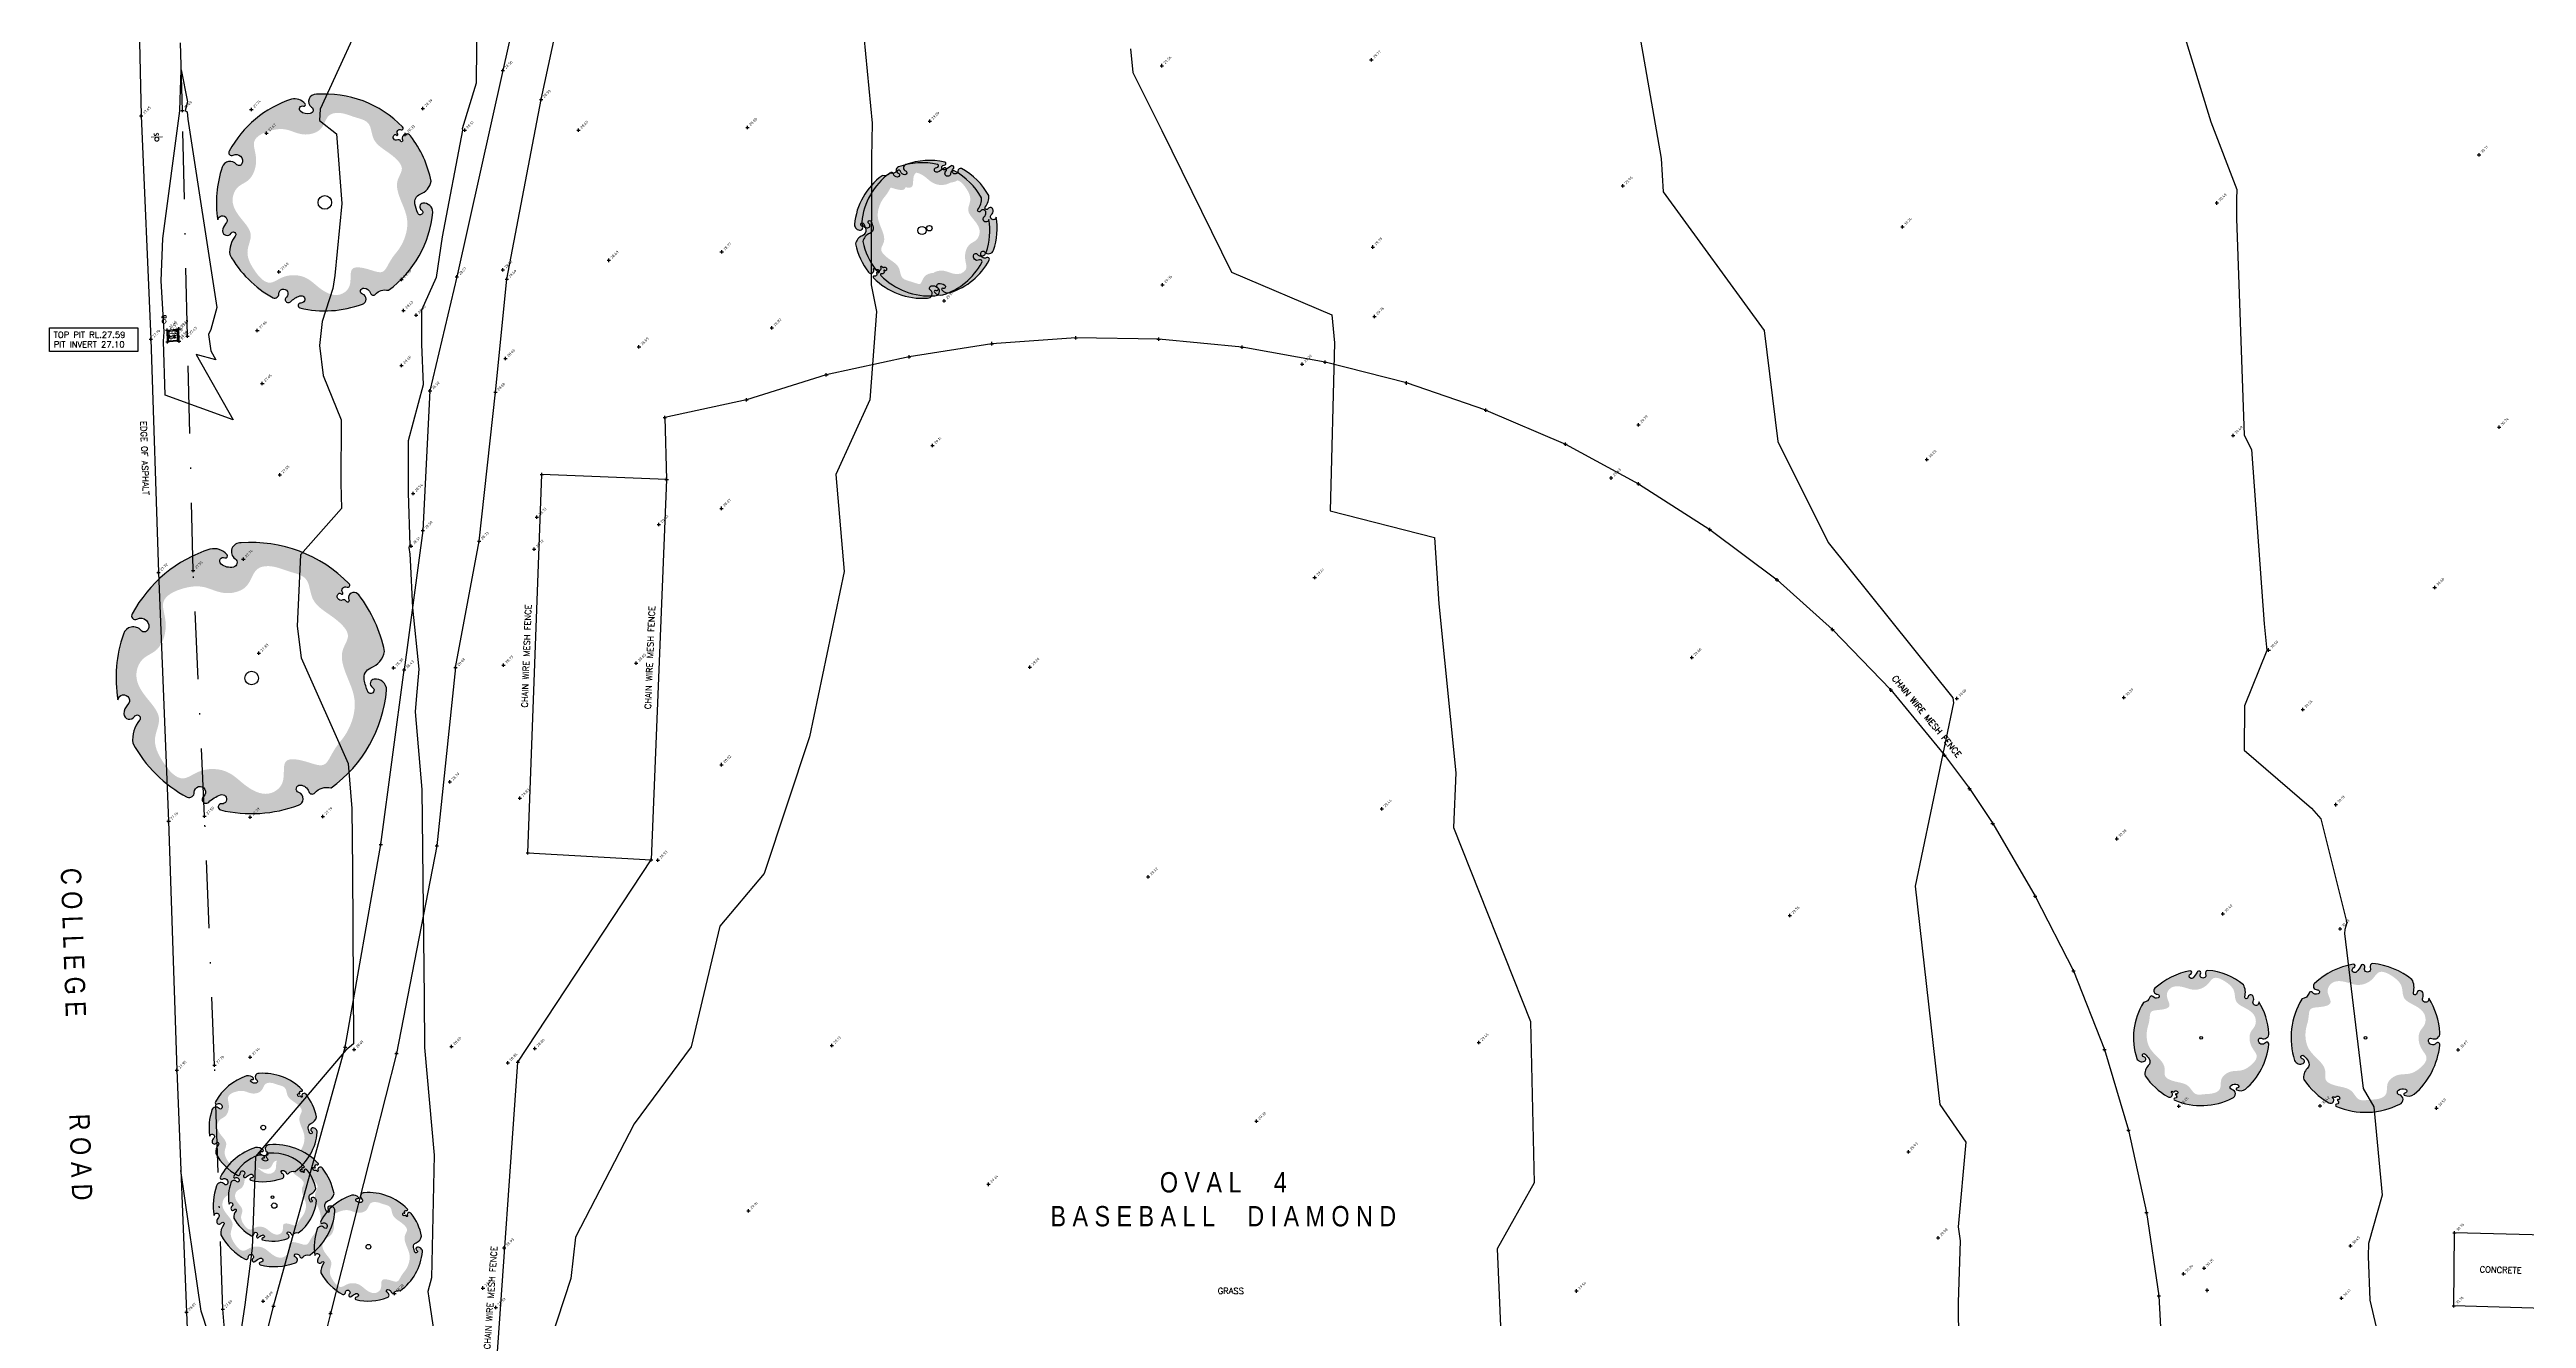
# Model space of a CAD drawing. Header units: metres. Extents: x 246075 to 247503, y 7418632 to 7419642.
# Drawn here: x 246443.6 to 246626.3, y 7418808.6 to 7418902.2 of the extents above; entities that cross this region are included whole.
import ezdxf
from ezdxf.enums import TextEntityAlignment as Align

# ---------------------------------------------------------------- set-up
doc = ezdxf.new("R2010")
doc.units = ezdxf.units.M
doc.linetypes.add('DASHDOT', pattern=[10, 5, -2.5, 0, -2.5])
for name, color, linetype in [('-TEXT', 7, 'Continuous'), ('103_TOE_OF_BATTER', 37, 'DASHDOT'), ('103_TOE_OF_BATTER-L', 37, 'DASHDOT'), ('103_TOE_OF_BATTER-S', 37, 'DASHDOT'), ('104_EXISTING_SURFACE-L', 35, 'Continuous'), ('104_EXISTING_SURFACE-S', 35, 'Continuous'), ('110_GROUND_BREAKLINE', 35, 'Continuous'), ('110_GROUND_BREAKLINE-L', 35, 'Continuous'), ('110_GROUND_BREAKLINE-S', 35, 'Continuous'), ('201_SINGLE_TREE-H', 63, 'Continuous'), ('201_SINGLE_TREE-S', 96, 'Continuous'), ('309_GRATED_PIT-L', 84, 'Continuous'), ('309_GRATED_PIT-S', 84, 'Continuous'), ('321_INVERT_OF_PIPE-L', 84, 'Continuous'), ('321_INVERT_OF_PIPE-S', 84, 'Continuous'), ('322_INVERT_PIT-L', 84, 'Continuous'), ('322_INVERT_PIT-S', 84, 'Continuous'), ('403_EDGE_OF_BITUMEN', 8, 'Continuous'), ('403_EDGE_OF_BITUMEN-L', 8, 'Continuous'), ('403_EDGE_OF_BITUMEN-S', 8, 'Continuous'), ('405_EDGE_FORMATION', 33, 'Continuous'), ('405_EDGE_FORMATION-L', 33, 'Continuous'), ('405_EDGE_FORMATION-S', 33, 'Continuous'), ('903_FENCE', 24, 'FENCELINE'), ('903_FENCE-S', 24, 'Continuous'), ('EX-BOLLARD_(SLS)', 89, 'Continuous'), ('EX-DRAINPIT_(SLS)', 84, 'Continuous'), ('EX-TRAFFIC_SIGN_(SLS)', 89, 'Continuous'), ('EX-UG STORMWATER (DBYD)', 15, 'DRAINAGE_LINE'), ('Surface_Contours_Major', 4, 'Continuous'), ('Surface_Contours_Minor', 253, 'Continuous')]:
    doc.layers.add(name, color=color, linetype=linetype)
for name, color, linetype, true_color in [('419_EDGE_OF_CONCRETE', 7, 'Continuous', 0xff4100), ('419_EDGE_OF_CONCRETE-L', 7, 'Continuous', 0xff4100), ('419_EDGE_OF_CONCRETE-S', 7, 'Continuous', 0xff4100), ('762_UNCLASSIFIED_PIT-L', 7, 'Continuous', 0xff64ac), ('762_UNCLASSIFIED_PIT-S', 7, 'Continuous', 0xff64ac)]:
    doc.layers.add(name, color=color, linetype=linetype, true_color=true_color)
doc.styles.add('BOLD', font='ARIALN.TTF')
doc.styles.add('ISO2.5', font='isocp.shx', dxfattribs={"height": 2.5})
doc.styles.get("Standard").update_dxf_attribs({"font": 'SIMPLEX.shx'})
doc.linetypes.add('DRAINAGE_LINE', pattern='A,3,-0.2,["D",Standard,S=0.18,R=0,X=-0.1,Y=-0.09],-0.1', length=3.3)
doc.linetypes.add('FENCELINE', pattern='A,0.5,-0.2,["/",Standard,S=0.1,R=0,X=0,Y=-0.05],-0.25', length=0.95)

# ---------------------------------------------------------------- blocks, each defined once
blk = doc.blocks.new('CROSS')
at = {"color": 0, "linetype": 'Continuous'}
for p, q in [((-0.5, 0), (0.5, 0)), ((0, -0.5), (0, 0.5))]:
    blk.add_line(p, q, dxfattribs=at)
blk = doc.blocks.new('201T')
at = {"layer": '201_SINGLE_TREE-S'}
blk.add_circle((0, 0), 0.5, dxfattribs=at)
blk = doc.blocks.new('201C')
at = {"layer": '201_SINGLE_TREE-H', "transparency": 33554534}
h = blk.add_hatch(color=256, dxfattribs=at)
h.paths.add_polyline_path([(-0.3717, -0.3344, 0.222926), (0.0196, -0.4996, 0.770799), (0.0439, -0.4417, -0.650302), (0.0511, -0.4116, -0.234737), (0.0964, -0.4247, -0.847312), (0.0816, -0.4475, 0.78443), (0.0732, -0.4583, 0.276934), (0.1352, -0.4813, 0.193599), (0.4309, -0.2536, 0.800435), (0.4144, -0.2337, -0.75216), (0.3757, -0.1925, -0.528914), (0.4006, -0.1909, 0.594112), (0.4663, -0.1804, 0.123805), (0.4962, 0.0616, -1.41759), (0.4607, 0.0811, 0.206906), (0.4758, 0.1133, 0.759729), (0.4374, 0.1252, -1.073307), (0.4187, 0.1392, 0.194379), (0.4474, 0.2231, 0.144612), (0.2544, 0.4304, 0.53339), (0.2277, 0.4128, -1.592592), (0.1939, 0.4293, 1.030038), (0.1758, 0.4513, -0.10361), (0.1314, 0.4262, -1.238487), (0.1282, 0.4593, 0.884725), (0.1336, 0.4818, 0.147549), (-0.1551, 0.4753, 0.71725), (-0.1579, 0.4291, -0.864032), (-0.1646, 0.4015, -0.310704), (-0.1946, 0.4266, 0.58143), (-0.2167, 0.4321, -0.281558), (-0.2766, 0.4162), (-0.2775, 0.4159, 0.217121), (-0.4959, 0.0634), (-0.4959, 0.0634, 0.440011), (-0.4522, 0.021, 0.723973), (-0.4442, 0.0516, -1.384648), (-0.4262, 0.0659, -0.051107), (-0.4149, 0.0223, -0.361502), (-0.441, -0.0208, 0.256822), (-0.4937, -0.0791, 0.116166), (-0.4065, -0.2911, 0.67803), (-0.3682, -0.2843, 0.170035), (-0.3696, -0.274, -1.054701), (-0.3596, -0.2696, 0.431903), (-0.3468, -0.2749, -0.910728), (-0.3329, -0.2993, -0.42046), (-0.3418, -0.2976, 1.007885), (-0.3479, -0.3018, -0.766634), (-0.3646, -0.3216, 0.938602), (-0.3717, -0.3344)])
edge = h.paths.add_edge_path(flags=16)
edge.add_spline(control_points=[(-0.3177, 0.2468), (-0.303, 0.2628), (-0.2856, 0.2893), (-0.256, 0.3411), (-0.1928, 0.3155), (-0.0921, 0.286), (-0.1162, 0.3941), (-0.0359, 0.4462), (0.0392, 0.3985), (0.1028, 0.3299), (0.1957, 0.3214), (0.2784, 0.3804), (0.3442, 0.2961), (0.3785, 0.2147), (0.3303, 0.1307), (0.3915, 0.0592), (0.4378, -0.0139), (0.4055, -0.0919), (0.3459, -0.1091), (0.3102, -0.1666), (0.3057, -0.2282), (0.3286, -0.3091), (0.2408, -0.3447), (0.1647, -0.3496), (0.103, -0.3142), (0.0463, -0.3153), (0.0047, -0.3356), (-0.0139, -0.3682), (-0.0327, -0.4069), (-0.0927, -0.4151), (-0.1463, -0.3868), (-0.23, -0.3665), (-0.2245, -0.2773), (-0.2864, -0.2294), (-0.3344, -0.1941), (-0.3737, -0.1409), (-0.3276, -0.0866), (-0.344, -0.0009), (-0.3866, 0.0828), (-0.3665, 0.1796), (-0.3359, 0.2271), (-0.3177, 0.2468)], knot_values=[0, 0, 0, 0, 0.064972, 0.101243, 0.15652, 0.245586, 0.324463, 0.387907, 0.486094, 0.554514, 0.671826, 0.728629, 0.823661, 0.919885, 0.989953, 1.075257, 1.171704, 1.23593, 1.293575, 1.346478, 1.426142, 1.479146, 1.570817, 1.644481, 1.712561, 1.774901, 1.807, 1.846291, 1.885582, 1.928182, 2.007036, 2.074591, 2.151638, 2.226455, 2.293426, 2.340744, 2.397548, 2.47317, 2.587294, 2.673595, 2.754259, 2.754259, 2.754259, 2.754259], degree=3, periodic=0)
at = {"layer": '201_SINGLE_TREE-S'}
blk.add_lwpolyline([(-0.3717, -0.3344, 0.222926), (0.0196, -0.4996, 0.770799), (0.0439, -0.4417, -0.650302), (0.0511, -0.4116, -0.234737), (0.0964, -0.4247, -0.847312), (0.0816, -0.4475, 0.78443), (0.0732, -0.4583, 0.276934), (0.1352, -0.4813, 0.193599), (0.4309, -0.2536, 0.800435), (0.4144, -0.2337, -0.75216), (0.3757, -0.1925, -0.528914), (0.4006, -0.1909, 0.594112), (0.4663, -0.1804, 0.123805), (0.4962, 0.0616, -1.41759), (0.4607, 0.0811, 0.206906), (0.4758, 0.1133, 0.759729), (0.4374, 0.1252, -1.073307), (0.4187, 0.1392, 0.194379), (0.4474, 0.2231, 0.144612), (0.2544, 0.4304, 0.53339), (0.2277, 0.4128, -1.592592), (0.1939, 0.4293, 1.030038), (0.1758, 0.4513, -0.10361), (0.1314, 0.4262, -1.238487), (0.1282, 0.4593, 0.884725), (0.1336, 0.4818, 0.147549), (-0.1551, 0.4753, 0.71725), (-0.1579, 0.4291, -0.864032), (-0.1646, 0.4015, -0.310704), (-0.1946, 0.4266, 0.58143), (-0.2167, 0.4321, -0.281558), (-0.2766, 0.4162), (-0.2775, 0.4159, 0.217121), (-0.4959, 0.0634), (-0.4959, 0.0634, 0.440011), (-0.4522, 0.021, 0.723973), (-0.4442, 0.0516, -1.384648), (-0.4262, 0.0659, -0.051107), (-0.4149, 0.0223, -0.361502), (-0.441, -0.0208, 0.256822), (-0.4937, -0.0791, 0.116166), (-0.4065, -0.2911, 0.67803), (-0.3682, -0.2843, 0.170035), (-0.3696, -0.274, -1.054701), (-0.3596, -0.2696, 0.431903), (-0.3468, -0.2749, -0.910728), (-0.3329, -0.2993, -0.42046), (-0.3418, -0.2976, 1.007885), (-0.3479, -0.3018, -0.766634), (-0.3646, -0.3216, 0.938602), (-0.3717, -0.3344)], format="xyb", dxfattribs=at)
blk = doc.blocks.new('SP')
at = {"color": 0, "linetype": 'Continuous', "lineweight": 13}
for p, q in [((0.15, 0.42), (0.15, -0.41)), ((0.28, 0.16), (0.26, 0.1)), ((0.26, 0.1), (0.3, 0.06)), ((0.33, 0.19), (0.28, 0.16)), ((0.3, 0.06), (0.4, 0)), ((0.42, 0.18), (0.33, 0.19)), ((0.4, 0), (0.41, 0)), ((0.44, -0.04), (0.4, 0)), ((0.4, 0), (0.41, 0)), ((0.26, -0.1), (0.37, -0.13)), ((0.37, -0.13), (0.42, -0.1)), ((0.37, -0.13), (0.37, -0.13)), ((0.42, -0.1), (0.44, -0.04))]:
    blk.add_line(p, q, dxfattribs=at)
blk.add_circle((0, 0), 0.15, dxfattribs=at)
blk = doc.blocks.new('BOLR')
at = {"color": 0, "linetype": 'Continuous', "lineweight": 13}
for p, q in [((0.34, 0.17), (0.25, 0.17)), ((0.25, 0.17), (0.25, -0.16)), ((0.34, 0.02), (0.25, 0.02)), ((0.25, 0.02), (0.26, 0.02)), ((0.39, 0.15), (0.34, 0.17)), ((0.34, 0.02), (0.39, 0.04)), ((0.38, 0.01), (0.34, 0.02)), ((0.42, -0.03), (0.38, 0.01)), ((0.41, 0.1), (0.39, 0.15)), ((0.39, 0.04), (0.41, 0.1)), ((0.25, -0.16), (0.34, -0.16)), ((0.25, -0.16), (0.26, -0.16)), ((0.34, -0.16), (0.38, -0.15)), ((0.38, -0.15), (0.42, -0.11)), ((0.43, -0.07), (0.42, -0.03)), ((0.42, -0.11), (0.43, -0.07))]:
    blk.add_line(p, q, dxfattribs=at)
blk.add_circle((0, 0), 0.15, dxfattribs=at)
blk = doc.blocks.new('GPC')
at = {"color": 0, "linetype": 'Continuous', "lineweight": 13}
for p, q in [((-0.5, -0.5), (-0.5, 0.5)), ((-0.5, 0.5), (0.5, 0.5)), ((-0.25, -0.5), (-0.25, 0.5)), ((0, 0.5), (0, 0)), ((0, 0), (0, -0.5)), ((0.25, -0.5), (0.25, 0.5)), ((0.5, 0.5), (0.5, -0.5)), ((0.5, -0.5), (-0.5, -0.5))]:
    blk.add_line(p, q, dxfattribs=at)
blk = doc.blocks.new('G')
at = {"layer": '-TEXT'}
blk.add_text('GRASS', height=0.45, dxfattribs=at).set_placement((0.02, -0.24), align=Align.CENTER)
blk = doc.blocks.new('C')
at = {"layer": '-TEXT'}
blk.add_text('CONCRETE', height=0.45, dxfattribs=at).set_placement((0, -0.23), align=Align.CENTER)

msp = doc.modelspace()

# ---------------------------------------------------------------- linework, layer by layer
at = {"layer": '103_TOE_OF_BATTER'}
msp.add_lwpolyline([(246457.54, 7418795.13), (246456.35, 7418809.31), (246455.75, 7418827.33), (246455.01, 7418845.7), (246454.17, 7418863.82), (246453.75, 7418881.11), (246453.38, 7418897.75), (246452.86, 7418914.35), (246452.39, 7418933.14), (246452.07, 7418942.91), (246451.41, 7418949.4), (246451.03, 7418953.1), (246450.68, 7418953.9), (246446.47, 7418963.66)], dxfattribs=at)
at = {"layer": '110_GROUND_BREAKLINE'}
for p, q in [((246452.24, 7418881.55), (246453.12, 7418881.64)), ((246452.27, 7418880.69), (246452.24, 7418881.55)), ((246453.13, 7418880.73), (246452.27, 7418880.69)), ((246453.13, 7418880.73), (246453.12, 7418881.64))]:
    msp.add_line(p, q, dxfattribs=at)
at = {"layer": '403_EDGE_OF_BITUMEN'}
for p, q in [((246449.93, 7418914.32), (246450.34, 7418897.35)), ((246450.34, 7418897.35), (246451.04, 7418880.89)), ((246451.04, 7418880.89), (246451.61, 7418863.66)), ((246451.61, 7418863.66), (246452.36, 7418845.31)), ((246452.36, 7418845.31), (246452.96, 7418826.95)), ((246452.96, 7418826.95), (246453.67, 7418809.09)), ((246453.67, 7418809.09), (246454.28, 7418794.36))]:
    msp.add_line(p, q, dxfattribs=at)
at = {"layer": '405_EDGE_FORMATION'}
for p, q in [((246480.32, 7418915.55), (246477.02, 7418900.71)), ((246479.85, 7418898.57), (246483.38, 7418915.04)), ((246477.02, 7418900.71), (246473.62, 7418885.49)), ((246477.31, 7418885.3), (246479.85, 7418898.57)), ((246473.62, 7418885.49), (246471.64, 7418877.07)), ((246476.47, 7418876.96), (246477.31, 7418885.3)), ((246471.64, 7418877.07), (246471.12, 7418866.76)), ((246475.27, 7418865.98), (246476.47, 7418876.96)), ((246471.12, 7418866.76), (246469.74, 7418856.48)), ((246473.52, 7418856.65), (246475.27, 7418865.98)), ((246468.02, 7418843.6), (246469.74, 7418856.48)), ((246473.52, 7418856.65), (246472.14, 7418843.5)), ((246465.38, 7418828.65), (246468.02, 7418843.6)), ((246472.14, 7418843.5), (246469.17, 7418828.19)), ((246460.1, 7418809.55), (246465.38, 7418828.65)), ((246469.17, 7418828.19), (246464.29, 7418809.01)), ((246456.08, 7418793.53), (246460.1, 7418809.55)), ((246464.29, 7418809.01), (246460.32, 7418793.01))]:
    msp.add_line(p, q, dxfattribs=at)
at = {"layer": '419_EDGE_OF_CONCRETE'}
for p, q in [((246620.96, 7418809.57), (246621.01, 7418814.96)), ((246627.7, 7418814.77), (246621.01, 7418814.96)), ((246627.65, 7418809.37), (246620.96, 7418809.57))]:
    msp.add_line(p, q, dxfattribs=at)
at = {"layer": '903_FENCE'}
for p, q in [((246513.09, 7418880.55), (246507, 7418879.58)), ((246519.28, 7418880.98), (246513.09, 7418880.55)), ((246513.09, 7418880.55), (246513.09, 7418880.55)), ((246525.4, 7418880.89), (246519.28, 7418880.98)), ((246531.57, 7418880.29), (246525.4, 7418880.89)), ((246537.68, 7418879.18), (246531.57, 7418880.29)), ((246507, 7418879.58), (246500.88, 7418878.25)), ((246543.69, 7418877.65), (246537.68, 7418879.18)), ((246500.88, 7418878.25), (246494.98, 7418876.41)), ((246549.53, 7418875.65), (246543.69, 7418877.65)), ((246494.98, 7418876.41), (246488.96, 7418875.11)), ((246488.96, 7418875.11), (246489.1, 7418870.54)), ((246549.53, 7418875.65), (246555.41, 7418873.13)), ((246555.41, 7418873.13), (246560.81, 7418870.2)), ((246478.86, 7418842.98), (246479.89, 7418870.89)), ((246489.1, 7418870.54), (246479.89, 7418870.89)), ((246489.1, 7418870.54), (246487.96, 7418842.47)), ((246560.81, 7418870.2), (246566.06, 7418866.84)), ((246566.06, 7418866.84), (246571.02, 7418863.13)), ((246571.02, 7418863.13), (246575.11, 7418859.46)), ((246575.11, 7418859.46), (246579.42, 7418855)), ((246579.42, 7418855), (246583.37, 7418850.2)), ((246583.37, 7418850.2), (246585.21, 7418847.72)), ((246585.21, 7418847.72), (246586.93, 7418845.16)), ((246586.93, 7418845.16), (246590.07, 7418839.79)), ((246478.12, 7418827.53), (246487.96, 7418842.47)), ((246478.86, 7418842.98), (246487.96, 7418842.47)), ((246590.07, 7418839.79), (246592.9, 7418834.28)), ((246592.9, 7418834.28), (246595.17, 7418828.48)), ((246475.77, 7418793.98), (246478.12, 7418827.53)), ((246595.17, 7418828.48), (246596.95, 7418822.52)), ((246596.95, 7418822.52), (246598.27, 7418816.45)), ((246598.27, 7418816.45), (246599.18, 7418810.31)), ((246599.18, 7418810.31), (246599.51, 7418804.1))]:
    msp.add_line(p, q, dxfattribs=at)
at = {"layer": 'EX-UG STORMWATER (DBYD)', "linetype": 'Continuous', "flags": 128}
msp.add_lwpolyline([(246443.57, 7418879.97), (246443.57, 7418881.71), (246450.09, 7418881.71), (246450.09, 7418879.97)], close=True, dxfattribs=at)
at = {"layer": 'Surface_Contours_Major'}
for points, elevation in [([(246559.86, 7418909.17), (246562.48, 7418894.2), (246562.62, 7418891.76), (246570.07, 7418881.52), (246571.07, 7418873.33), (246574.79, 7418865.87), (246583.99, 7418854.42), (246584.04, 7418854.05), (246581.21, 7418840.53), (246583.03, 7418824.41), (246584.95, 7418821.63), (246584.39, 7418815.4), (246584.52, 7418814.35), (246584.39, 7418809.8), (246584.48, 7418797.95)], 30), ([(246467.4, 7418906.29), (246463.54, 7418897.86), (246463.48, 7418897.01), (246464.74, 7418896.04), (246465.13, 7418890.88), (246464.61, 7418885.59), (246464.46, 7418884.62), (246463.69, 7418882.18), (246463.5, 7418880.41), (246463.76, 7418878.19), (246465.08, 7418874.93), (246465.07, 7418870.25), (246465.12, 7418868.4), (246462.08, 7418864.98), (246461.84, 7418859.71), (246462.13, 7418857.38), (246465.6, 7418849.57), (246465.88, 7418846.25), (246465.93, 7418841.75), (246465.99, 7418828.89), (246465.43, 7418828.42), (246458.77, 7418820.57), (246458.53, 7418813.83), (246457.99, 7418809.64), (246456.91, 7418802.57), (246454.75, 7418809.18), (246453.25, 7418819.56)], 28), ([(246503.28, 7418907.08), (246504.27, 7418896.82), (246504.21, 7418894.26), (246504.19, 7418884.9), (246504.59, 7418882.93), (246504.1, 7418876.41), (246501.59, 7418870.91), (246502.19, 7418863.74), (246499.64, 7418851.55), (246496.3, 7418841.47), (246493.02, 7418837.57), (246490.9, 7418828.68), (246486.71, 7418822.98), (246482.37, 7418814.64), (246482.04, 7418811.57), (246478.52, 7418800.85), (246478.53, 7418800.74), (246478.5, 7418800.66), (246478.43, 7418800.35), (246478.08, 7418794.27), (246477.7, 7418793.4), (246476.52, 7418793.16)], 29)]:
    msp.add_lwpolyline(points, dxfattribs=dict(at, elevation=elevation))
at = {"layer": 'Surface_Contours_Minor'}
for points, elevation in [([(246599.51, 7418908.4), (246603.03, 7418896.91), (246604.94, 7418891.92), (246604.93, 7418891.2), (246604.91, 7418889.79), (246605.48, 7418873.8), (246606.03, 7418872.75), (246606.97, 7418859.88), (246607.16, 7418857.91), (246605.5, 7418853.84), (246605.48, 7418850.55), (246610.45, 7418846.27), (246611.15, 7418845.49), (246612.45, 7418840.29), (246613.07, 7418837.81), (246612.92, 7418837.34), (246612.89, 7418837.04), (246614.27, 7418825.61), (246615.06, 7418824.25), (246615.66, 7418817.74), (246614.65, 7418814.16), (246614.64, 7418813.23), (246614.75, 7418809.99), (246615.22, 7418807.99)], 30.5), ([(246475.1, 7418905.13), (246475.04, 7418899.77), (246474.02, 7418896.39), (246474.03, 7418896.29), (246472.55, 7418888.44), (246472.1, 7418885.42), (246471.02, 7418883.03), (246471.01, 7418880.51), (246471.14, 7418877.51), (246470.04, 7418873.38), (246470.03, 7418869.55), (246470.15, 7418865.67), (246470.1, 7418865.61), (246470.09, 7418865.52), (246470.16, 7418865.02), (246470.18, 7418864.61), (246470.36, 7418861.06), (246470.82, 7418856.53), (246470.63, 7418854.3), (246470.55, 7418853.4), (246471.04, 7418847.66), (246471.21, 7418832.3), (246471.23, 7418828.63), (246471.96, 7418820.67), (246471.76, 7418811.62), (246471.47, 7418810.62), (246471.56, 7418810.12), (246471.94, 7418807.47)], 28.5), ([(246523.31, 7418902.3), (246523.49, 7418900.55), (246525.64, 7418896.27), (246530.78, 7418885.82), (246538.18, 7418882.68), (246538.37, 7418880.6), (246538.04, 7418868.21), (246545.74, 7418866.26), (246546.08, 7418861.35), (246547.32, 7418848.89), (246547.16, 7418844.85), (246552.82, 7418830.53), (246553.1, 7418818.63), (246550.37, 7418813.77), (246550.65, 7418807.5)], 29.5)]:
    msp.add_lwpolyline(points, dxfattribs=dict(at, elevation=elevation))
at = {"layer": 'Surface_Contours_Minor', "elevation": 27.5}
for points in [[(246452.11, 7418876.75), (246451.97, 7418880.74), (246452.03, 7418881.43), (246451.8, 7418885.19), (246451.94, 7418888.31), (246453.18, 7418897.73), (246453.21, 7418898.55), (246453.29, 7418900.75), (246453.74, 7418898.39), (246453.58, 7418897.76), (246453.73, 7418897.66), (246453.77, 7418897.11), (246455.92, 7418883.23), (246455.46, 7418881.59), (246455.3, 7418881.23), (246455.46, 7418880.02), (246455.83, 7418879.36), (246454.38, 7418879.76), (246457.13, 7418874.94)], [(246453.08, 7418880.77), (246453.05, 7418881.17), (246453.05, 7418881.54), (246452.5, 7418881.52), (246452.27, 7418881.51), (246452.29, 7418880.99), (246452.3, 7418880.72), (246452.71, 7418880.75)]]:
    msp.add_lwpolyline(points, close=True, dxfattribs=at)

# ---------------------------------------------------------------- block references
at = {"layer": '-TEXT'}
msp.add_blockref('G', (246530.7, 7418810.68), dxfattribs=at)
at = {"layer": '-TEXT', "rotation": 358.3259762955437}
msp.add_blockref('C', (246624.41, 7418812.22), dxfattribs=at)
at = {"layer": '103_TOE_OF_BATTER-S', "xscale": 0.25, "yscale": 0.25, "zscale": 0.25}
for p in [(246453.38, 7418897.75), (246453.75, 7418881.11), (246454.17, 7418863.82), (246455.01, 7418845.7), (246455.75, 7418827.33), (246456.35, 7418809.31)]:
    msp.add_blockref('CROSS', p, dxfattribs=at)
at = {"layer": '104_EXISTING_SURFACE-S', "xscale": 0.25, "yscale": 0.25, "zscale": 0.25}
for p in [(246525.63, 7418901.06), (246541.09, 7418901.49), (246458.46, 7418897.83), (246471.12, 7418897.9), (246495.06, 7418896.5), (246508.51, 7418896.96), (246459.58, 7418896.09), (246469.82, 7418895.98), (246474.2, 7418896.3), (246482.6, 7418896.3), (246559.65, 7418892.2), (246580.27, 7418889.16), (246603.47, 7418890.93), (246493.16, 7418887.32), (246541.2, 7418887.68), (246460.5, 7418885.85), (246477.01, 7418885.99), (246484.84, 7418886.7), (246469.54, 7418885.29), (246509.57, 7418883.71), (246525.68, 7418884.9), (246469.69, 7418883), (246470.62, 7418882.66), (246541.32, 7418882.55), (246458.9, 7418881.53), (246487.06, 7418880.31), (246496.85, 7418881.71), (246469.54, 7418878.94), (246477.22, 7418879.45), (246535.99, 7418879.04), (246459.27, 7418877.61), (246560.79, 7418874.56), (246508.72, 7418873.03), (246604.67, 7418873.78), (246460.57, 7418870.87), (246582.08, 7418872.01), (246470.39, 7418869.5), (246558.78, 7418870.64), (246479.53, 7418867.75), (246488.52, 7418867.2), (246493.14, 7418868.4), (246470.24, 7418865.62), (246479.33, 7418865.39), (246457.87, 7418864.65), (246536.91, 7418863.3), (246619.54, 7418862.57), (246459.01, 7418857.72), (246468.96, 7418856.63), (246477.07, 7418856.84), (246486.86, 7418856.98), (246515.9, 7418856.69), (246564.74, 7418857.39), (246607.29, 7418857.95), (246596.61, 7418854.44), (246584.29, 7418854.38), (246609.82, 7418853.56), (246493.15, 7418849.49), (246473.11, 7418848.22), (246458.38, 7418845.62), (246463.74, 7418845.67), (246478.26, 7418847.01), (246541.87, 7418846.24), (246612.24, 7418846.54), (246596.09, 7418844.03), (246488.44, 7418842.44), (246524.63, 7418841.21), (246571.97, 7418838.36), (246603.91, 7418838.49), (246612.56, 7418837.38), (246549.03, 7418828.99), (246458.38, 7418827.92), (246466.05, 7418828.47), (246473.23, 7418828.69), (246477.38, 7418827.5), (246479.38, 7418828.56), (246501.28, 7418828.78), (246621.28, 7418828.45), (246600.67, 7418824.29), (246611.08, 7418824.32), (246619.68, 7418824.16), (246532.62, 7418823.18), (246580.71, 7418820.92), (246512.85, 7418818.53), (246495.13, 7418816.57), (246582.91, 7418814.58), (246477.12, 7418813.85), (246613.33, 7418813.99), (246475.55, 7418810.88), (246556.23, 7418810.66), (246601.02, 7418811.93), (246602.53, 7418812.35), (246459.34, 7418809.91), (246469.01, 7418810.47), (246476.5, 7418809.45), (246612.67, 7418810.13)]:
    msp.add_blockref('CROSS', p, dxfattribs=at)
at = {"layer": '110_GROUND_BREAKLINE-S', "xscale": 0.25, "yscale": 0.25, "zscale": 0.25}
for p in [(246452.24, 7418881.55), (246452.27, 7418880.69), (246453.12, 7418881.64), (246453.13, 7418880.73)]:
    msp.add_blockref('CROSS', p, dxfattribs=at)
at = {"layer": '201_SINGLE_TREE-S'}
for name, p, xscale, yscale, zscale, rotation in [('201C', (246463.88, 7418890.97), 16, 16, 16, 182.2), ('201C', (246507.94, 7418888.9), 10, 10, 10, 2.3), ('201C', (246508.48, 7418889.07), 10, 10, 10, 2.3), ('201T', (246508.48, 7418889.07), 0.4, 0.4, 0.4, 2.3), ('201T', (246507.94, 7418888.9), 0.6, 0.6, 0.6, 2.3), ('201C', (246458.48, 7418855.88), 20, 20, 20, 182.2), ('201C', (246614.44, 7418829.34), 11, 11, 11, 25), ('201C', (246602.32, 7418829.34), 10, 10, 10, 25), ('201T', (246602.32, 7418829.34), 0.2, 0.2, 0.2, 25), ('201T', (246614.44, 7418829.34), 0.2, 0.2, 0.2, 25), ('201C', (246459.34, 7418822.72), 8, 8, 8, 182.2), ('201T', (246459.34, 7418822.72), 0.35, 0.35, 0.35, 182.2), ('201C', (246460.15, 7418816.96), 9, 9, 9, 182.2), ('201C', (246460.02, 7418817.59), 6.5, 6.5, 6.5, 182.2), ('201C', (246467.1, 7418813.92), 8, 8, 8, 182.2), ('201T', (246460.02, 7418817.59), 0.2, 0.2, 0.2, 182.2), ('201T', (246460.15, 7418816.96), 0.4, 0.4, 0.4, 182.2), ('201T', (246467.1, 7418813.92), 0.35, 0.35, 0.35, 182.2)]:
    msp.add_blockref(name, p, dxfattribs=dict(at, xscale=xscale, yscale=yscale, zscale=zscale, rotation=rotation))
at = {"layer": '201_SINGLE_TREE-S', "rotation": 182.2}
for p in [(246463.88, 7418890.97), (246458.48, 7418855.88)]:
    msp.add_blockref('201T', p, dxfattribs=at)
at = {"layer": '309_GRATED_PIT-S', "xscale": 0.25, "yscale": 0.25, "zscale": 0.25}
for p in [(246452.32, 7418881.42), (246452.36, 7418880.76), (246453, 7418881.47), (246453.04, 7418880.8)]:
    msp.add_blockref('CROSS', p, dxfattribs=at)
at = {"layer": '321_INVERT_OF_PIPE-S', "xscale": 0.25, "yscale": 0.25, "zscale": 0.25}
msp.add_blockref('CROSS', (246452.42, 7418881.09), dxfattribs=at)
at = {"layer": '322_INVERT_PIT-S', "xscale": 0.25, "yscale": 0.25, "zscale": 0.25}
msp.add_blockref('CROSS', (246452.79, 7418881.05), dxfattribs=at)
at = {"layer": '403_EDGE_OF_BITUMEN-S', "xscale": 0.25, "yscale": 0.25, "zscale": 0.25}
for p in [(246450.34, 7418897.35), (246451.04, 7418880.89), (246451.61, 7418863.66), (246452.36, 7418845.31), (246452.96, 7418826.95), (246453.67, 7418809.09)]:
    msp.add_blockref('CROSS', p, dxfattribs=at)
at = {"layer": '405_EDGE_FORMATION-S', "xscale": 0.25, "yscale": 0.25, "zscale": 0.25}
for p in [(246477.02, 7418900.71), (246479.85, 7418898.57), (246473.62, 7418885.49), (246477.31, 7418885.3), (246471.64, 7418877.07), (246476.47, 7418876.96), (246471.12, 7418866.76), (246475.27, 7418865.98), (246469.74, 7418856.48), (246473.52, 7418856.65), (246468.02, 7418843.6), (246472.14, 7418843.5), (246465.38, 7418828.65), (246469.17, 7418828.19), (246460.1, 7418809.55), (246464.29, 7418809.01)]:
    msp.add_blockref('CROSS', p, dxfattribs=at)
at = {"layer": '419_EDGE_OF_CONCRETE-S', "xscale": 0.25, "yscale": 0.25, "zscale": 0.25}
for p in [(246621.01, 7418814.96), (246620.96, 7418809.57)]:
    msp.add_blockref('CROSS', p, dxfattribs=at)
at = {"layer": '762_UNCLASSIFIED_PIT-S', "xscale": 0.25, "yscale": 0.25, "zscale": 0.25}
for p in [(246622.81, 7418894.49), (246624.29, 7418874.39)]:
    msp.add_blockref('CROSS', p, dxfattribs=at)
at = {"layer": '903_FENCE-S', "xscale": 0.25, "yscale": 0.25, "zscale": 0.25}
for p in [(246513.09, 7418880.55), (246513.09, 7418880.55), (246519.28, 7418880.98), (246525.4, 7418880.89), (246531.57, 7418880.29), (246500.88, 7418878.25), (246507, 7418879.58), (246537.68, 7418879.18), (246494.98, 7418876.41), (246543.69, 7418877.65), (246488.96, 7418875.11), (246549.53, 7418875.65), (246555.41, 7418873.13), (246479.89, 7418870.89), (246489.1, 7418870.54), (246560.81, 7418870.2), (246566.06, 7418866.84), (246571.02, 7418863.13), (246575.11, 7418859.46), (246579.42, 7418855), (246583.37, 7418850.2), (246585.21, 7418847.72), (246586.93, 7418845.16), (246478.86, 7418842.98), (246487.96, 7418842.47), (246590.07, 7418839.79), (246592.9, 7418834.28), (246478.12, 7418827.53), (246595.17, 7418828.48), (246596.95, 7418822.52), (246598.27, 7418816.45), (246602.76, 7418810.71), (246599.18, 7418810.31)]:
    msp.add_blockref('CROSS', p, dxfattribs=at)
at = {"layer": 'EX-BOLLARD_(SLS)', "rotation": 90}
msp.add_blockref('BOLR', (246452.02, 7418882.2), dxfattribs=at)
at = {"layer": 'EX-DRAINPIT_(SLS)', "lineweight": 30, "xscale": 0.7, "yscale": 0.7, "rotation": 274.5567615319233}
msp.add_blockref('GPC', (246452.67, 7418881.13), dxfattribs=at)
at = {"layer": 'EX-TRAFFIC_SIGN_(SLS)', "rotation": 91.99999999999997}
msp.add_blockref('SP', (246451.49, 7418895.64), dxfattribs=at)

# ---------------------------------------------------------------- texts
at = {"layer": '-TEXT'}
for s, rotation, p in [('EDGE OF ASPHALT', 272, (246450.37, 7418872.1)), ('CHAIN WIRE MESH FENCE', 87.8777, (246478.98, 7418857.5)), ('CHAIN WIRE MESH FENCE', 87.6756, (246488.09, 7418857.38)), ('CHAIN WIRE MESH FENCE', 309.5442, (246581.89, 7418852.91)), ('CHAIN WIRE MESH FENCE', 85.9848, (246476.34, 7418810.15))]:
    msp.add_text(s, height=0.45, rotation=rotation, dxfattribs=at).set_placement(p, align=Align.CENTER)
at = {"layer": '-TEXT', "style": 'BOLD'}
msp.add_text('C O L L E G E               R O A D', height=1.5, rotation=272, dxfattribs=at).set_placement((246444.82, 7418829.58), align=Align.CENTER)
for s, p in [('O V A L     4', (246530.17, 7418817.93)), ('B A S E B A L L     D I A M O N D', (246530.17, 7418815.43))]:
    msp.add_text(s, height=1.5, dxfattribs=at).set_placement(p, align=Align.CENTER)
at = {"layer": '103_TOE_OF_BATTER-L', "style": 'ISO2.5'}
for s, p in [('27.49', (246453.54, 7418897.92)), ('27.43', (246453.91, 7418881.27)), ('27.56', (246454.34, 7418863.99)), ('27.59', (246455.18, 7418845.86)), ('27.70', (246455.92, 7418827.49)), ('27.89', (246456.52, 7418809.47))]:
    msp.add_text(s, height=0.2, rotation=45, dxfattribs=at).set_placement(p, align=Align.MIDDLE_LEFT)
at = {"layer": '104_EXISTING_SURFACE-L', "style": 'ISO2.5'}
for s, p in [('29.77', (246541.26, 7418901.65)), ('29.56', (246525.8, 7418901.23)), ('27.74', (246458.63, 7418898)), ('28.39', (246471.28, 7418898.07)), ('27.67', (246459.74, 7418896.26)), ('28.33', (246469.99, 7418896.15)), ('28.51', (246474.36, 7418896.47)), ('28.69', (246482.77, 7418896.46)), ('28.80', (246495.23, 7418896.67)), ('29.09', (246508.68, 7418897.13)), ('29.96', (246559.82, 7418892.36)), ('30.48', (246603.64, 7418891.1)), ('30.24', (246580.44, 7418889.33)), ('28.77', (246493.33, 7418887.48)), ('29.78', (246541.36, 7418887.85)), ('27.68', (246460.67, 7418886.01)), ('28.39', (246469.71, 7418885.46)), ('28.60', (246477.18, 7418886.16)), ('28.69', (246485.01, 7418886.87)), ('29.11', (246509.74, 7418883.88)), ('29.36', (246525.85, 7418885.07)), ('27.66', (246459.07, 7418881.7)), ('28.43', (246469.86, 7418883.17)), ('28.49', (246470.79, 7418882.82)), ('28.82', (246497.02, 7418881.88)), ('29.76', (246541.49, 7418882.72)), ('28.69', (246487.23, 7418880.48)), ('28.45', (246469.71, 7418879.11)), ('28.60', (246477.38, 7418879.62)), ('29.29', (246536.16, 7418879.21)), ('27.65', (246459.43, 7418877.78)), ('29.78', (246560.96, 7418874.73)), ('29.11', (246508.89, 7418873.2)), ('30.49', (246604.83, 7418873.94)), ('27.55', (246460.73, 7418871.04)), ('29.63', (246558.95, 7418870.81)), ('30.23', (246582.25, 7418872.18)), ('28.54', (246470.56, 7418869.67)), ('28.73', (246479.7, 7418867.92)), ('28.82', (246488.68, 7418867.37)), ('28.87', (246493.3, 7418868.57)), ('28.51', (246470.41, 7418865.79)), ('28.72', (246479.5, 7418865.56)), ('27.74', (246458.03, 7418864.82)), ('29.41', (246537.08, 7418863.47)), ('30.60', (246619.71, 7418862.74)), ('27.83', (246459.18, 7418857.88)), ('30.50', (246607.46, 7418858.12)), ('28.38', (246469.13, 7418856.8)), ('28.73', (246477.24, 7418857.01)), ('28.85', (246487.03, 7418857.15)), ('29.20', (246516.07, 7418856.86)), ('29.68', (246564.9, 7418857.56)), ('30.00', (246584.46, 7418854.55)), ('30.39', (246596.78, 7418854.6)), ('30.55', (246609.98, 7418853.72)), ('28.92', (246493.32, 7418849.66)), ('28.70', (246473.27, 7418848.38)), ('28.83', (246478.43, 7418847.18)), ('27.79', (246458.54, 7418845.79)), ('27.79', (246463.91, 7418845.84)), ('29.44', (246542.04, 7418846.4)), ('30.51', (246612.4, 7418846.71)), ('30.38', (246596.26, 7418844.2)), ('28.93', (246488.61, 7418842.61)), ('29.32', (246524.8, 7418841.37)), ('29.76', (246572.14, 7418838.52)), ('30.40', (246604.08, 7418838.66)), ('30.49', (246612.72, 7418837.54)), ('28.01', (246466.22, 7418828.64)), ('28.69', (246473.4, 7418828.86)), ('28.86', (246479.55, 7418828.73)), ('29.13', (246501.45, 7418828.95)), ('29.45', (246549.19, 7418829.15)), ('30.67', (246621.45, 7418828.62)), ('27.94', (246458.55, 7418828.09)), ('28.85', (246477.54, 7418827.67)), ('29.38', (246532.78, 7418823.34)), ('30.25', (246600.84, 7418824.45)), ('30.42', (246611.25, 7418824.49)), ('30.59', (246619.84, 7418824.33)), ('29.93', (246580.87, 7418821.09)), ('29.24', (246513.02, 7418818.69)), ('29.16', (246495.3, 7418816.74)), ('28.93', (246477.29, 7418814.01)), ('29.98', (246583.07, 7418814.75)), ('30.45', (246613.49, 7418814.16)), ('30.24', (246601.19, 7418812.09)), ('30.25', (246602.7, 7418812.51)), ('28.28', (246469.17, 7418810.64)), ('28.87', (246475.71, 7418811.04)), ('29.54', (246556.4, 7418810.82)), ('30.41', (246612.84, 7418810.3)), ('28.09', (246459.51, 7418810.08)), ('28.93', (246476.66, 7418809.62))]:
    msp.add_text(s, height=0.2, rotation=45, dxfattribs=at).set_placement(p, align=Align.MIDDLE_LEFT)
at = {"layer": '110_GROUND_BREAKLINE-L', "style": 'ISO2.5'}
for s, p in [('27.46', (246452.41, 7418881.72)), ('27.39', (246453.29, 7418881.8)), ('27.43', (246452.43, 7418880.85)), ('27.38', (246453.29, 7418880.9))]:
    msp.add_text(s, height=0.2, rotation=45, dxfattribs=at).set_placement(p, align=Align.MIDDLE_LEFT)
at = {"layer": '309_GRATED_PIT-L', "style": 'ISO2.5'}
for s, p in [('27.59', (246452.49, 7418881.58)), ('27.58', (246453.16, 7418881.64)), ('27.60', (246452.52, 7418880.93)), ('27.58', (246453.21, 7418880.97))]:
    msp.add_text(s, height=0.2, rotation=45, dxfattribs=at).set_placement(p, align=Align.MIDDLE_LEFT)
at = {"layer": '321_INVERT_OF_PIPE-L', "style": 'ISO2.5'}
msp.add_text('27.10', height=0.2, rotation=45, dxfattribs=at).set_placement((246452.59, 7418881.26), align=Align.MIDDLE_LEFT)
at = {"layer": '322_INVERT_PIT-L', "style": 'ISO2.5'}
msp.add_text('27.10', height=0.2, rotation=45, dxfattribs=at).set_placement((246452.95, 7418881.22), align=Align.MIDDLE_LEFT)
at = {"layer": '403_EDGE_OF_BITUMEN-L', "style": 'ISO2.5'}
for s, p in [('27.65', (246450.51, 7418897.52)), ('27.70', (246451.21, 7418881.06)), ('27.72', (246451.78, 7418863.82)), ('27.76', (246452.53, 7418845.48)), ('27.95', (246453.13, 7418827.12)), ('28.07', (246453.84, 7418809.26))]:
    msp.add_text(s, height=0.2, rotation=45, dxfattribs=at).set_placement(p, align=Align.MIDDLE_LEFT)
at = {"layer": '405_EDGE_FORMATION-L', "style": 'ISO2.5'}
for s, p in [('28.56', (246477.18, 7418900.88)), ('28.59', (246480.01, 7418898.74)), ('28.57', (246473.79, 7418885.66)), ('28.60', (246477.47, 7418885.47)), ('28.52', (246471.81, 7418877.23)), ('28.60', (246476.64, 7418877.13)), ('28.59', (246471.29, 7418866.93)), ('28.73', (246475.44, 7418866.14)), ('28.43', (246469.91, 7418856.65)), ('28.68', (246473.69, 7418856.82))]:
    msp.add_text(s, height=0.2, rotation=45, dxfattribs=at).set_placement(p, align=Align.MIDDLE_LEFT)
at = {"layer": '419_EDGE_OF_CONCRETE-L', "style": 'ISO2.5'}
for p in [(246621.18, 7418815.13), (246621.13, 7418809.73)]:
    msp.add_text('30.76', height=0.2, rotation=45, dxfattribs=at).set_placement(p, align=Align.MIDDLE_LEFT)
at = {"layer": '762_UNCLASSIFIED_PIT-L', "style": 'ISO2.5'}
for s, p in [('30.71', (246622.98, 7418894.66)), ('30.74', (246624.46, 7418874.56))]:
    msp.add_text(s, height=0.2, rotation=45, dxfattribs=at).set_placement(p, align=Align.MIDDLE_LEFT)
at = {"layer": 'EX-UG STORMWATER (DBYD)'}
for s, p in [('TOP PIT RL.27.59', (246443.88, 7418880.98)), ('PIT INVERT 27.10', (246443.88, 7418880.27))]:
    msp.add_text(s, height=0.45, dxfattribs=at).set_placement(p)

doc.saveas('drawing.dxf')
